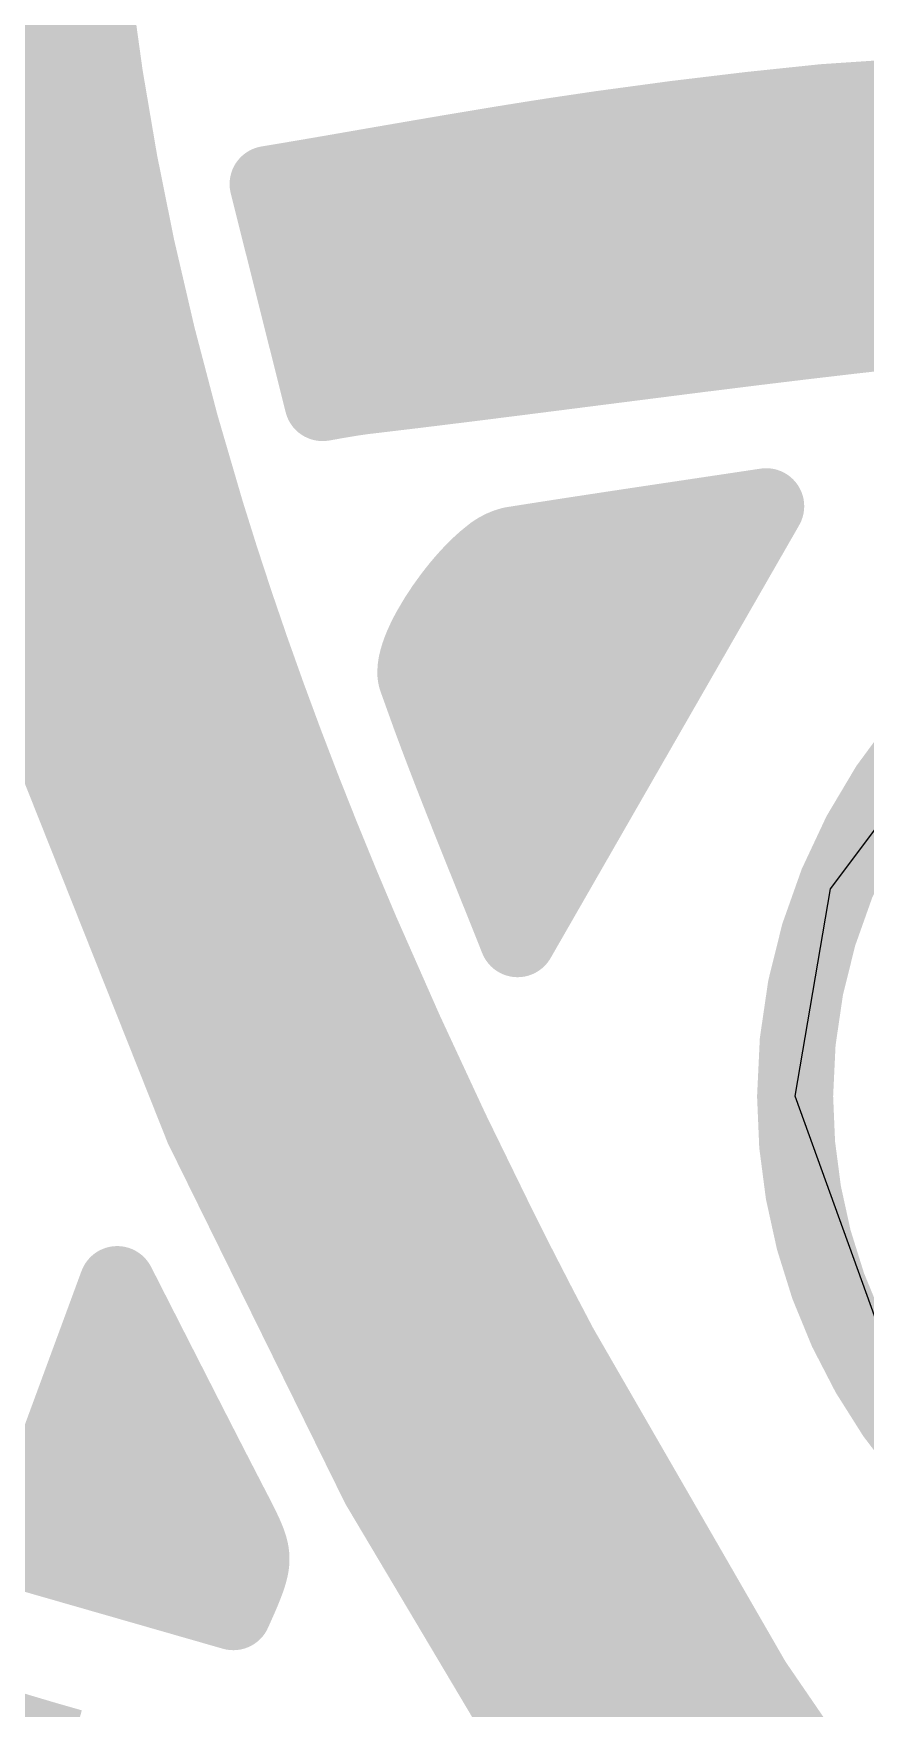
# Model space of a CAD drawing. Header units: inches. Extents: x 1.54 to 6.34, y 2.18 to 2.72.
# Drawn here: x 1.6007 to 1.6438, y 2.5396 to 2.6263 of the extents above; entities that cross this region are included whole.
import ezdxf

# ---------------------------------------------------------------- set-up
doc = ezdxf.new("R2010")
doc.units = ezdxf.units.IN
doc.header["$MEASUREMENT"] = 0
doc.layers.add('Top Overlay', color=2, linetype='Continuous')

msp = doc.modelspace()

# ---------------------------------------------------------------- hatches: boundary and pattern name
at = {"layer": 'Top Overlay'}
for points in [[(1.6615206, 2.6624233), (1.6528376, 2.6549102), (1.6358748, 2.6651062), (1.6213596, 2.6688763), (1.6099888, 2.6644282), (1.605431, 2.6563671), (1.6029496, 2.6407593), (1.6038239, 2.6285386), (1.617687, 2.5798386), (1.639, 2.539), (1.6619576, 2.5087513), (1.6545476, 2.4997163), (1.637, 2.523), (1.621, 2.548), (1.604, 2.58), (1.5936118, 2.6180533), (1.5915555, 2.6388293), (1.5927058, 2.6535724), (1.5969023, 2.6659666), (1.6061293, 2.6762525), (1.6249146, 2.6805163), (1.6381876, 2.6767487)], [(1.6141732, 2.6181102), (1.6157036, 2.6071423), (1.6486666, 2.6112263), (1.6729236, 2.6124609), (1.6840986, 2.6120793), (1.6975556, 2.6224813), (1.663, 2.624), (1.6301177, 2.6213294), (1.6133947, 2.6185634)], [(1.6377953, 2.6023622), (1.6259843, 2.5787402), (1.6220472, 2.5944882), (1.6220472, 2.5984252)], [(1.6102362, 2.5551181), (1.6102362, 2.5472441), (1.6023622, 2.5472441), (1.6023622, 2.5511811), (1.6062992, 2.5590551)]]:
    msp.add_hatch(color=2, dxfattribs=at).paths.add_polyline_path(points)

# ---------------------------------------------------------------- linework, layer by layer
for p, q in [((1.642, 2.582), (1.6506175, 2.5935564)), ((1.6401606, 2.5712743), (1.642, 2.582)), ((1.6468246, 2.5528173), (1.6401606, 2.5712743))]:
    msp.add_line(p, q, dxfattribs=at)
at = {"layer": 'Top Overlay', "const_width": 0.003937}
for points in [[(1.606093, 2.6151952, -0.0228400869783146), (1.6038239, 2.6285386)], [(1.6416609, 2.6227135, -0.0425312754462123), (1.6892736, 2.6232043)], [(1.6301177, 2.6213294, -0.0112307540956649), (1.641661, 2.6227136)], [(1.6096912, 2.6014742, -0.0210361247579152), (1.6060929, 2.6151951)], [(1.6291631, 2.5333919, -0.0792026273646482), (1.5957776, 2.6085443)], [(1.6162936, 2.6072473, -0.0043883245182212), (1.6157036, 2.6071423)], [(1.612004, 2.5944227, -0.0096127768979594), (1.6096913, 2.6014742)], [(1.6243415, 2.5991986, -0.1190223331458866), (1.6254846, 2.5998023)], [(1.6236909, 2.5986223, -0.0270036381345981), (1.6243415, 2.5991987)], [(1.6230284, 2.5979166, -0.0199089321429737), (1.6236911, 2.5986223)], [(1.6212726, 2.5954259, -0.0350422821028957), (1.6223842, 2.5971218)], [(1.6223842, 2.5971218, -0.0169931943077022), (1.6230284, 2.5979166)], [(1.6208663, 2.5946054, -0.0243236168946643), (1.6212726, 2.5954259)], [(1.6206001, 2.5938568, -0.0364517891956425), (1.6208662, 2.5946054)], [(1.6146673, 2.5872174, -0.0089462516341084), (1.612004, 2.5944226)], [(1.6205046, 2.5932203, -0.0640260775229624), (1.6206, 2.5938568)], [(1.620523, 2.5930126, -0.0451021351197783), (1.6205046, 2.5932203)], [(1.6205435, 2.5929229, -0.0225978531480621), (1.620523, 2.5930126)], [(1.6205516, 2.5928953, -0.0076603242749732), (1.6205435, 2.5929229)], [(1.6401605, 2.5712743, -0.2237103159740812), (1.6506175, 2.5935564)], [(1.617687, 2.5798386, -0.008257711369736), (1.6146672, 2.5872174)], [(1.6248205, 2.5644812, -0.0144508182177273), (1.617687, 2.5798386)], [(1.6468246, 2.5528173, -0.1754501904674433), (1.6401606, 2.5712743)], [(1.6279608, 2.5583716, -0.0061611468259893), (1.6248206, 2.5644813)], [(1.6619577, 2.5087513, -0.0581152165513748), (1.6279608, 2.5583716)], [(1.6115959, 2.5487869, -0.0049069097957938), (1.611685, 2.5485934)], [(1.611685, 2.5485934, -0.0064676173858701), (1.6117639, 2.5484114)], [(1.6117639, 2.5484115, -0.008252160827584), (1.6118324, 2.5482397)], [(1.6118324, 2.5482397, -0.0102348392840727), (1.6118906, 2.5480767)], [(1.6118906, 2.5480767, -0.0123505570611663), (1.6119383, 2.5479211)], [(1.6119383, 2.5479211, -0.0144817799692578), (1.6119756, 2.5477715)], [(1.6119755, 2.5477715, -0.0540083037273967), (1.6120236, 2.5473453)], [(1.6119883, 2.5469606, -0.0172519262519914), (1.6119436, 2.5467503)], [(1.6120149, 2.5471577, -0.0204971848614566), (1.6119884, 2.5469606)], [(1.6120237, 2.5473453, -0.0228711719941502), (1.612015, 2.5471577)], [(1.6116964, 2.5460012, -0.0055280509549972), (1.6115748, 2.5456993)], [(1.6117981, 2.5462744, -0.0077968785121534), (1.6116964, 2.5460012)], [(1.6118803, 2.5465229, -0.0105699690786355), (1.611798, 2.5462745)], [(1.6119437, 2.5467502, -0.0137936962758462), (1.6118804, 2.5465228)], [(1.602711, 2.5376089, -0.0072930378791714), (1.5985346, 2.5388491)]]:
    msp.add_lwpolyline(points, format="xyb", dxfattribs=at)
at = {"layer": 'Top Overlay', "const_width": 0.0019685}
for points in [[(1.6406767, 2.6227135, 1), (1.6426451, 2.6227135, 1)], [(1.6406768, 2.6227136, 1), (1.6426452, 2.6227136, 1)], [(1.6243907, 2.6206035, 1), (1.6263591, 2.6206035, 1)], [(1.6243907, 2.6206035, 1), (1.6263591, 2.6206035, 1)], [(1.6255749, 2.6207931, 1), (1.6275433, 2.6207931, 1)], [(1.6255749, 2.6207931, 1), (1.6275433, 2.6207931, 1)], [(1.6267587, 2.6209775, 1), (1.6287271, 2.6209775, 1)], [(1.6267587, 2.6209775, 1), (1.6287271, 2.6209775, 1)], [(1.6291334, 2.6213293, 1), (1.6311018, 2.6213293, 1)], [(1.6291335, 2.6213294, 1), (1.6311019, 2.6213294, 1)], [(1.6196112, 2.6198017, 1), (1.6215796, 2.6198017, 1)], [(1.6196112, 2.6198017, 1), (1.6215796, 2.6198017, 1)], [(1.6208164, 2.6200079, 1), (1.6227848, 2.6200079, 1)], [(1.6208164, 2.6200079, 1), (1.6227848, 2.6200079, 1)], [(1.6220134, 2.6202105, 1), (1.6239818, 2.6202105, 1)], [(1.6220134, 2.6202105, 1), (1.6239818, 2.6202105, 1)], [(1.6232042, 2.6204092, 1), (1.6251726, 2.6204092, 1)], [(1.6232042, 2.6204092, 1), (1.6251726, 2.6204092, 1)], [(1.6134763, 2.6187429, 1), (1.6154447, 2.6187429, 1)], [(1.6134763, 2.6187429, 1), (1.6154447, 2.6187429, 1)], [(1.6140072, 2.6188332, 1), (1.6159756, 2.6188332, 1)], [(1.6140072, 2.6188332, 1), (1.6159756, 2.6188332, 1)], [(1.6145369, 2.6189239, 1), (1.6165053, 2.6189239, 1)], [(1.6145369, 2.6189239, 1), (1.6165053, 2.6189239, 1)], [(1.6150654, 2.6190149, 1), (1.6170338, 2.6190149, 1)], [(1.6150654, 2.6190149, 1), (1.6170338, 2.6190149, 1)], [(1.6155927, 2.619106, 1), (1.6175611, 2.619106, 1)], [(1.6155927, 2.619106, 1), (1.6175611, 2.619106, 1)], [(1.6161189, 2.6191974, 1), (1.6180873, 2.6191974, 1)], [(1.6161189, 2.6191974, 1), (1.6180873, 2.6191974, 1)], [(1.6171684, 2.6193803, 1), (1.6191368, 2.6193803, 1)], [(1.6171684, 2.6193803, 1), (1.6191368, 2.6193803, 1)], [(1.6183959, 2.6195924, 1), (1.6203643, 2.6195924, 1)], [(1.6183959, 2.6195924, 1), (1.6203643, 2.6195924, 1)], [(1.6118754, 2.6184743, 1), (1.6138438, 2.6184743, 1)], [(1.6118754, 2.6184743, 1), (1.6138438, 2.6184743, 1)], [(1.6118754, 2.6184743, 1), (1.6138438, 2.6184743, 1)], [(1.6124105, 2.6185634, 1), (1.6143789, 2.6185634, 1)], [(1.6124105, 2.6185634, 1), (1.6143789, 2.6185634, 1)], [(1.6051087, 2.6151951, 1), (1.6070771, 2.6151951, 1)], [(1.6051088, 2.6151952, 1), (1.6070772, 2.6151952, 1)], [(1.6395392, 2.6103206, 1), (1.6415076, 2.6103206, 1)], [(1.6395392, 2.6103206, 1), (1.6415076, 2.6103206, 1)], [(1.6422488, 2.6106377, 1), (1.6442172, 2.6106377, 1)], [(1.6422488, 2.6106377, 1), (1.6442172, 2.6106377, 1)], [(1.6341465, 2.6096574, 1), (1.6361149, 2.6096574, 1)], [(1.6341465, 2.6096574, 1), (1.6361149, 2.6096574, 1)], [(1.6368376, 2.6099928, 1), (1.638806, 2.6099928, 1)], [(1.6368376, 2.6099928, 1), (1.638806, 2.6099928, 1)], [(1.6240901, 2.6083774, 1), (1.6260585, 2.6083774, 1)], [(1.6240901, 2.6083774, 1), (1.6260585, 2.6083774, 1)], [(1.6252767, 2.6085276, 1), (1.6272451, 2.6085276, 1)], [(1.6252767, 2.6085276, 1), (1.6272451, 2.6085276, 1)], [(1.6264589, 2.608678, 1), (1.6284273, 2.608678, 1)], [(1.6264589, 2.608678, 1), (1.6284273, 2.608678, 1)], [(1.6276355, 2.608828, 1), (1.6296039, 2.608828, 1)], [(1.6276355, 2.608828, 1), (1.6296039, 2.608828, 1)], [(1.6288054, 2.6089773, 1), (1.6307738, 2.6089773, 1)], [(1.6288054, 2.6089773, 1), (1.6307738, 2.6089773, 1)], [(1.6167853, 2.6074816, 1), (1.6187537, 2.6074816, 1)], [(1.6167853, 2.6074816, 1), (1.6187537, 2.6074816, 1)], [(1.6169424, 2.6075013, 1), (1.6189108, 2.6075013, 1)], [(1.6169424, 2.6075013, 1), (1.6189108, 2.6075013, 1)], [(1.6193225, 2.6077857, 1), (1.6212909, 2.6077857, 1)], [(1.6193225, 2.6077857, 1), (1.6212909, 2.6077857, 1)], [(1.6205152, 2.6079314, 1), (1.6224836, 2.6079314, 1)], [(1.6205152, 2.6079314, 1), (1.6224836, 2.6079314, 1)], [(1.6217082, 2.6080789, 1), (1.6236766, 2.6080789, 1)], [(1.6217082, 2.6080789, 1), (1.6236766, 2.6080789, 1)], [(1.6229002, 2.6082277, 1), (1.6248686, 2.6082277, 1)], [(1.6229002, 2.6082277, 1), (1.6248686, 2.6082277, 1)], [(1.6147194, 2.6071423, 1), (1.6166878, 2.6071423, 1)], [(1.6147194, 2.6071423, 1), (1.6166878, 2.6071423, 1)], [(1.6147194, 2.6071423, 1), (1.6166878, 2.6071423, 1)], [(1.6153094, 2.6072473, 1), (1.6172778, 2.6072473, 1)], [(1.6153094, 2.6072473, 1), (1.6172778, 2.6072473, 1)], [(1.6156555, 2.6073068, 1), (1.6176239, 2.6073068, 1)], [(1.6156555, 2.6073068, 1), (1.6176239, 2.6073068, 1)], [(1.6158233, 2.6073352, 1), (1.6177917, 2.6073352, 1)], [(1.6158233, 2.6073352, 1), (1.6177917, 2.6073352, 1)], [(1.6159882, 2.6073626, 1), (1.6179566, 2.6073626, 1)], [(1.6159882, 2.6073626, 1), (1.6179566, 2.6073626, 1)], [(1.6161507, 2.6073889, 1), (1.6181191, 2.6073889, 1)], [(1.6161507, 2.6073889, 1), (1.6181191, 2.6073889, 1)], [(1.6163111, 2.6074141, 1), (1.6182795, 2.6074141, 1)], [(1.6163111, 2.6074141, 1), (1.6182795, 2.6074141, 1)], [(1.6164701, 2.6074379, 1), (1.6184385, 2.6074379, 1)], [(1.6164701, 2.6074379, 1), (1.6184385, 2.6074379, 1)], [(1.616628, 2.6074605, 1), (1.6185964, 2.6074605, 1)], [(1.616628, 2.6074605, 1), (1.6185964, 2.6074605, 1)], [(1.608707, 2.6014742, 1), (1.6106754, 2.6014742, 1)], [(1.6087071, 2.6014742, 1), (1.6106755, 2.6014742, 1)], [(1.6376804, 2.6018023, 1), (1.6396488, 2.6018023, 1)], [(1.6376804, 2.6018023, 1), (1.6396488, 2.6018023, 1)], [(1.6293454, 2.6005524, 1), (1.6313138, 2.6005524, 1)], [(1.6293454, 2.6005524, 1), (1.6313138, 2.6005524, 1)], [(1.6303237, 2.6007003, 1), (1.6322921, 2.6007003, 1)], [(1.6303237, 2.6007003, 1), (1.6322921, 2.6007003, 1)], [(1.6313066, 2.6008481, 1), (1.633275, 2.6008481, 1)], [(1.6313066, 2.6008481, 1), (1.633275, 2.6008481, 1)], [(1.6322947, 2.6009962, 1), (1.6342631, 2.6009962, 1)], [(1.6322947, 2.6009962, 1), (1.6342631, 2.6009962, 1)], [(1.6342894, 2.6012943, 1), (1.6362578, 2.6012943, 1)], [(1.6342894, 2.6012943, 1), (1.6362578, 2.6012943, 1)], [(1.6342894, 2.6012943, 1), (1.6362578, 2.6012943, 1)], [(1.6245004, 2.5998023, 1), (1.6264688, 2.5998023, 1)], [(1.6245004, 2.5998023, 1), (1.6264688, 2.5998023, 1)], [(1.6254654, 2.5999547, 1), (1.6274338, 2.5999547, 1)], [(1.6254654, 2.5999547, 1), (1.6274338, 2.5999547, 1)], [(1.6264317, 2.6001057, 1), (1.6284001, 2.6001057, 1)], [(1.6264317, 2.6001057, 1), (1.6284001, 2.6001057, 1)], [(1.6274001, 2.6002554, 1), (1.6293685, 2.6002554, 1)], [(1.6274001, 2.6002554, 1), (1.6293685, 2.6002554, 1)], [(1.6283711, 2.6004042, 1), (1.6303395, 2.6004042, 1)], [(1.6283711, 2.6004042, 1), (1.6303395, 2.6004042, 1)], [(1.6233573, 2.5991987, 1), (1.6253257, 2.5991987, 1)], [(1.6233573, 2.5991986, 1), (1.6253257, 2.5991986, 1)], [(1.6227067, 2.5986223, 1), (1.6246751, 2.5986223, 1)], [(1.6227069, 2.5986223, 1), (1.6246753, 2.5986223, 1)], [(1.6214, 2.5971218, 1), (1.6233684, 2.5971218, 1)], [(1.6214, 2.5971218, 1), (1.6233684, 2.5971218, 1)], [(1.6220442, 2.5979166, 1), (1.6240126, 2.5979166, 1)], [(1.6220442, 2.5979166, 1), (1.6240126, 2.5979166, 1)], [(1.6202884, 2.5954259, 1), (1.6222568, 2.5954259, 1)], [(1.6202884, 2.5954259, 1), (1.6222568, 2.5954259, 1)], [(1.619882, 2.5946054, 1), (1.6218504, 2.5946054, 1)], [(1.6198821, 2.5946054, 1), (1.6218505, 2.5946054, 1)], [(1.6110198, 2.5944227, 1), (1.6129882, 2.5944227, 1)], [(1.6110198, 2.5944226, 1), (1.6129882, 2.5944226, 1)], [(1.6196158, 2.5938568, 1), (1.6215842, 2.5938568, 1)], [(1.6196159, 2.5938568, 1), (1.6215843, 2.5938568, 1)], [(1.6195204, 2.5932203, 1), (1.6214888, 2.5932203, 1)], [(1.6195204, 2.5932203, 1), (1.6214888, 2.5932203, 1)], [(1.6195388, 2.5930126, 1), (1.6215072, 2.5930126, 1)], [(1.6195388, 2.5930126, 1), (1.6215072, 2.5930126, 1)], [(1.6195593, 2.5929229, 1), (1.6215277, 2.5929229, 1)], [(1.6195593, 2.5929229, 1), (1.6215277, 2.5929229, 1)], [(1.6195674, 2.5928953, 1), (1.6215358, 2.5928953, 1)], [(1.6195674, 2.5928953, 1), (1.6215358, 2.5928953, 1)], [(1.6202845, 2.590901, 1), (1.6222529, 2.590901, 1)], [(1.6202845, 2.590901, 1), (1.6222529, 2.590901, 1)], [(1.6206548, 2.589907, 1), (1.6226232, 2.589907, 1)], [(1.6206548, 2.589907, 1), (1.6226232, 2.589907, 1)], [(1.6210323, 2.5889129, 1), (1.6230007, 2.5889129, 1)], [(1.6210323, 2.5889129, 1), (1.6230007, 2.5889129, 1)], [(1.6214168, 2.5879171, 1), (1.6233852, 2.5879171, 1)], [(1.6214168, 2.5879171, 1), (1.6233852, 2.5879171, 1)], [(1.613683, 2.5872174, 1), (1.6156514, 2.5872174, 1)], [(1.6136831, 2.5872174, 1), (1.6156515, 2.5872174, 1)], [(1.6218078, 2.5869179, 1), (1.6237762, 2.5869179, 1)], [(1.6218078, 2.5869179, 1), (1.6237762, 2.5869179, 1)], [(1.6222051, 2.5859139, 1), (1.6241735, 2.5859139, 1)], [(1.6222051, 2.5859139, 1), (1.6241735, 2.5859139, 1)], [(1.6226082, 2.5849034, 1), (1.6245766, 2.5849034, 1)], [(1.6226082, 2.5849034, 1), (1.6245766, 2.5849034, 1)], [(1.6230167, 2.5838847, 1), (1.6249851, 2.5838847, 1)], [(1.6230167, 2.5838847, 1), (1.6249851, 2.5838847, 1)], [(1.6234304, 2.5828563, 1), (1.6253988, 2.5828563, 1)], [(1.6234304, 2.5828563, 1), (1.6253988, 2.5828563, 1)], [(1.6237051, 2.5821731, 1), (1.6256735, 2.5821731, 1)], [(1.6237051, 2.5821731, 1), (1.6256735, 2.5821731, 1)], [(1.6238428, 2.5818302, 1), (1.6258112, 2.5818302, 1)], [(1.6238428, 2.5818302, 1), (1.6258112, 2.5818302, 1)], [(1.6239807, 2.5814865, 1), (1.6259491, 2.5814865, 1)], [(1.6239807, 2.5814865, 1), (1.6259491, 2.5814865, 1)], [(1.6241189, 2.5811418, 1), (1.6260873, 2.5811418, 1)], [(1.6241189, 2.5811418, 1), (1.6260873, 2.5811418, 1)], [(1.6167028, 2.5798386, 1), (1.6186712, 2.5798386, 1)], [(1.6167028, 2.5798386, 1), (1.6186712, 2.5798386, 1)], [(1.624396, 2.5804495, 1), (1.6263644, 2.5804495, 1)], [(1.624396, 2.5804495, 1), (1.6263644, 2.5804495, 1)], [(1.624674, 2.5797531, 1), (1.6266424, 2.5797531, 1)], [(1.624674, 2.5797531, 1), (1.6266424, 2.5797531, 1)], [(1.6248134, 2.5794033, 1), (1.6267818, 2.5794033, 1)], [(1.6248134, 2.5794033, 1), (1.6267818, 2.5794033, 1)], [(1.6248134, 2.5794033, 1), (1.6267818, 2.5794033, 1)], [(1.6391763, 2.5712743, 1), (1.6411447, 2.5712743, 1)], [(1.6391764, 2.5712743, 1), (1.6411448, 2.5712743, 1)], [(1.6238363, 2.5644812, 1), (1.6258047, 2.5644812, 1)], [(1.6238364, 2.5644813, 1), (1.6258048, 2.5644813, 1)], [(1.6040904, 2.5615563, 1), (1.6060588, 2.5615563, 1)], [(1.6040904, 2.5615563, 1), (1.6060588, 2.5615563, 1)], [(1.6057394, 2.5583173, 1), (1.6077078, 2.5583173, 1)], [(1.6057394, 2.5583173, 1), (1.6077078, 2.5583173, 1)], [(1.6057394, 2.5583173, 1), (1.6077078, 2.5583173, 1)], [(1.6269766, 2.5583716, 1), (1.628945, 2.5583716, 1)], [(1.6269766, 2.5583716, 1), (1.628945, 2.5583716, 1)], [(1.6061774, 2.5574583, 1), (1.6081458, 2.5574583, 1)], [(1.6061774, 2.5574583, 1), (1.6081458, 2.5574583, 1)], [(1.6066108, 2.556608, 1), (1.6085792, 2.556608, 1)], [(1.6066108, 2.556608, 1), (1.6085792, 2.556608, 1)], [(1.6070405, 2.5557655, 1), (1.6090089, 2.5557655, 1)], [(1.6070405, 2.5557655, 1), (1.6090089, 2.5557655, 1)], [(1.6074669, 2.5549299, 1), (1.6094353, 2.5549299, 1)], [(1.6074669, 2.5549299, 1), (1.6094353, 2.5549299, 1)], [(1.6078908, 2.5541003, 1), (1.6098592, 2.5541003, 1)], [(1.6078908, 2.5541003, 1), (1.6098592, 2.5541003, 1)], [(1.6083127, 2.5532757, 1), (1.6102811, 2.5532757, 1)], [(1.6083127, 2.5532757, 1), (1.6102811, 2.5532757, 1)], [(1.6087333, 2.5524552, 1), (1.6107017, 2.5524552, 1)], [(1.6087333, 2.5524552, 1), (1.6107017, 2.5524552, 1)], [(1.6091532, 2.551638, 1), (1.6111216, 2.551638, 1)], [(1.6091532, 2.551638, 1), (1.6111216, 2.551638, 1)], [(1.6099934, 2.5500093, 1), (1.6119618, 2.5500093, 1)], [(1.6099934, 2.5500093, 1), (1.6119618, 2.5500093, 1)], [(1.6099934, 2.5500093, 1), (1.6119618, 2.5500093, 1)], [(1.6099934, 2.5500093, 1), (1.6119618, 2.5500093, 1)], [(1.6099934, 2.5500093, 1), (1.6119618, 2.5500093, 1)], [(1.6100364, 2.5499313, 1), (1.6120048, 2.5499313, 1)], [(1.6100364, 2.5499313, 1), (1.6120048, 2.5499313, 1)], [(1.6100364, 2.5499313, 1), (1.6120048, 2.5499313, 1)], [(1.6100364, 2.5499273, 1), (1.6120048, 2.5499273, 1)], [(1.6100364, 2.5499273, 1), (1.6120048, 2.5499273, 1)], [(1.6100364, 2.5499273, 1), (1.6120048, 2.5499273, 1)], [(1.6100364, 2.5499273, 1), (1.6120048, 2.5499273, 1)], [(1.6100364, 2.5499273, 1), (1.6120048, 2.5499273, 1)], [(1.6100364, 2.5499273, 1), (1.6120048, 2.5499273, 1)], [(1.6100906, 2.5498248, 1), (1.612059, 2.5498248, 1)], [(1.6100906, 2.5498248, 1), (1.612059, 2.5498248, 1)], [(1.6100906, 2.549822, 1), (1.612059, 2.549822, 1)], [(1.6100906, 2.549822, 1), (1.612059, 2.549822, 1)], [(1.6101434, 2.5497214, 1), (1.6121118, 2.5497214, 1)], [(1.6101434, 2.5497214, 1), (1.6121118, 2.5497214, 1)], [(1.6101434, 2.5497197, 1), (1.6121118, 2.5497197, 1)], [(1.6101434, 2.5497197, 1), (1.6121118, 2.5497197, 1)], [(1.6101434, 2.5497197, 1), (1.6121118, 2.5497197, 1)], [(1.6101434, 2.5497197, 1), (1.6121118, 2.5497197, 1)], [(1.6101948, 2.549621, 1), (1.6121632, 2.549621, 1)], [(1.6101948, 2.549621, 1), (1.6121632, 2.549621, 1)], [(1.6101948, 2.5496202, 1), (1.6121632, 2.5496202, 1)], [(1.6101948, 2.5496202, 1), (1.6121632, 2.5496202, 1)], [(1.6101948, 2.5496202, 1), (1.6121632, 2.5496202, 1)], [(1.6101948, 2.5496202, 1), (1.6121632, 2.5496202, 1)], [(1.6102447, 2.5495234, 1), (1.6122131, 2.5495234, 1)], [(1.6102447, 2.5495234, 1), (1.6122131, 2.5495234, 1)], [(1.6102447, 2.5495234, 1), (1.6122131, 2.5495234, 1)], [(1.6102447, 2.5495234, 1), (1.6122131, 2.5495234, 1)], [(1.6102447, 2.5495234, 1), (1.6122131, 2.5495234, 1)], [(1.6102447, 2.5495234, 1), (1.6122131, 2.5495234, 1)], [(1.6102932, 2.5494292, 1), (1.6122616, 2.5494292, 1)], [(1.6102932, 2.5494292, 1), (1.6122616, 2.5494292, 1)], [(1.6102932, 2.5494292, 1), (1.6122616, 2.5494292, 1)], [(1.6102932, 2.5494292, 1), (1.6122616, 2.5494292, 1)], [(1.6102932, 2.5494285, 1), (1.6122616, 2.5494285, 1)], [(1.6102932, 2.5494285, 1), (1.6122616, 2.5494285, 1)], [(1.6103401, 2.5493375, 1), (1.6123085, 2.5493375, 1)], [(1.6103401, 2.5493375, 1), (1.6123085, 2.5493375, 1)], [(1.6103401, 2.5493375, 1), (1.6123085, 2.5493375, 1)], [(1.6103401, 2.5493375, 1), (1.6123085, 2.5493375, 1)], [(1.6103401, 2.5493364, 1), (1.6123085, 2.5493364, 1)], [(1.6103401, 2.5493364, 1), (1.6123085, 2.5493364, 1)], [(1.6103855, 2.5492482, 1), (1.6123539, 2.5492482, 1)], [(1.6103855, 2.5492482, 1), (1.6123539, 2.5492482, 1)], [(1.6103855, 2.5492482, 1), (1.6123539, 2.5492482, 1)], [(1.6103855, 2.5492482, 1), (1.6123539, 2.5492482, 1)], [(1.6103855, 2.5492469, 1), (1.6123539, 2.5492469, 1)], [(1.6103855, 2.5492469, 1), (1.6123539, 2.5492469, 1)], [(1.6104294, 2.5491611, 1), (1.6123978, 2.5491611, 1)], [(1.6104294, 2.5491611, 1), (1.6123978, 2.5491611, 1)], [(1.6104294, 2.5491611, 1), (1.6123978, 2.5491611, 1)], [(1.6104294, 2.5491611, 1), (1.6123978, 2.5491611, 1)], [(1.6104294, 2.54916, 1), (1.6123978, 2.54916, 1)], [(1.6104294, 2.54916, 1), (1.6123978, 2.54916, 1)], [(1.6104717, 2.5490762, 1), (1.6124401, 2.5490762, 1)], [(1.6104717, 2.5490762, 1), (1.6124401, 2.5490762, 1)], [(1.6105124, 2.5489933, 1), (1.6124808, 2.5489933, 1)], [(1.6105124, 2.5489933, 1), (1.6124808, 2.5489933, 1)], [(1.6105124, 2.5489933, 1), (1.6124808, 2.5489933, 1)], [(1.6105124, 2.5489933, 1), (1.6124808, 2.5489933, 1)], [(1.6106117, 2.5487869, 1), (1.6125801, 2.5487869, 1)], [(1.6106117, 2.5487869, 1), (1.6125801, 2.5487869, 1)], [(1.6107008, 2.5485934, 1), (1.6126692, 2.5485934, 1)], [(1.6107008, 2.5485934, 1), (1.6126692, 2.5485934, 1)], [(1.5990084, 2.5477703, 1), (1.6009768, 2.5477703, 1)], [(1.5990084, 2.5477703, 1), (1.6009768, 2.5477703, 1)], [(1.6107797, 2.5484115, 1), (1.6127481, 2.5484115, 1)], [(1.6107797, 2.5484114, 1), (1.6127481, 2.5484114, 1)], [(1.6108482, 2.5482397, 1), (1.6128166, 2.5482397, 1)], [(1.6108482, 2.5482397, 1), (1.6128166, 2.5482397, 1)], [(1.6109064, 2.5480767, 1), (1.6128748, 2.5480767, 1)], [(1.6109064, 2.5480767, 1), (1.6128748, 2.5480767, 1)], [(1.6109541, 2.5479211, 1), (1.6129225, 2.5479211, 1)], [(1.6109541, 2.5479211, 1), (1.6129225, 2.5479211, 1)], [(1.6109913, 2.5477715, 1), (1.6129597, 2.5477715, 1)], [(1.6109914, 2.5477715, 1), (1.6129598, 2.5477715, 1)], [(1.6110041, 2.5469606, 1), (1.6129725, 2.5469606, 1)], [(1.6110042, 2.5469606, 1), (1.6129726, 2.5469606, 1)], [(1.6110307, 2.5471577, 1), (1.6129991, 2.5471577, 1)], [(1.6110308, 2.5471577, 1), (1.6129992, 2.5471577, 1)], [(1.6110394, 2.5473453, 1), (1.6130078, 2.5473453, 1)], [(1.6110395, 2.5473453, 1), (1.6130079, 2.5473453, 1)], [(1.6107122, 2.5460012, 1), (1.6126806, 2.5460012, 1)], [(1.6107122, 2.5460012, 1), (1.6126806, 2.5460012, 1)], [(1.6108138, 2.5462745, 1), (1.6127822, 2.5462745, 1)], [(1.6108139, 2.5462744, 1), (1.6127823, 2.5462744, 1)], [(1.6108961, 2.5465229, 1), (1.6128645, 2.5465229, 1)], [(1.6108962, 2.5465228, 1), (1.6128646, 2.5465228, 1)], [(1.6109594, 2.5467503, 1), (1.6129278, 2.5467503, 1)], [(1.6109595, 2.5467502, 1), (1.6129279, 2.5467502, 1)], [(1.6104487, 2.5453649, 1), (1.6124171, 2.5453649, 1)], [(1.6104487, 2.5453649, 1), (1.6124171, 2.5453649, 1)], [(1.6105906, 2.5456993, 1), (1.612559, 2.5456993, 1)], [(1.6105906, 2.5456993, 1), (1.612559, 2.5456993, 1)], [(1.6101024, 2.5445833, 1), (1.6120708, 2.5445833, 1)], [(1.6101024, 2.5445833, 1), (1.6120708, 2.5445833, 1)], [(1.6101024, 2.5445833, 1), (1.6120708, 2.5445833, 1)]]:
    msp.add_lwpolyline(points, format="xyb", close=True, dxfattribs=at)
at = {"layer": 'Top Overlay', "const_width": 0.003937}
for points in [[(1.6241884, 2.6204092), (1.6253749, 2.6206035)], [(1.6253749, 2.6206035), (1.6265591, 2.6207931)], [(1.6265591, 2.6207931), (1.6277429, 2.6209775)], [(1.6277429, 2.6209775), (1.6301176, 2.6213293)], [(1.6193801, 2.6195924), (1.6205954, 2.6198017)], [(1.6205954, 2.6198017), (1.6218006, 2.6200079)], [(1.6218006, 2.6200079), (1.6229976, 2.6202105)], [(1.6229976, 2.6202105), (1.6241884, 2.6204092)], [(1.6133947, 2.6185634), (1.6144605, 2.6187429)], [(1.6144605, 2.6187429), (1.6149914, 2.6188332)], [(1.6149914, 2.6188332), (1.6155211, 2.6189239)], [(1.6155211, 2.6189239), (1.6160496, 2.6190149)], [(1.6160496, 2.6190149), (1.6165769, 2.619106)], [(1.6165769, 2.619106), (1.6171031, 2.6191974)], [(1.6171031, 2.6191974), (1.6181526, 2.6193803)], [(1.6181526, 2.6193803), (1.6193801, 2.6195924)], [(1.6128596, 2.6184743), (1.6133947, 2.6185634)], [(1.6128596, 2.6184743), (1.6157036, 2.6071423)], [(1.6128596, 2.6184743), (1.6157036, 2.6071423)], [(1.643233, 2.6106377), (1.6459482, 2.6109407)], [(1.6378218, 2.6099928), (1.6405234, 2.6103206)], [(1.6405234, 2.6103206), (1.643233, 2.6106377)], [(1.6297896, 2.6089773), (1.6351307, 2.6096574)], [(1.6351307, 2.6096574), (1.6378218, 2.6099928)], [(1.6238844, 2.6082277), (1.6250743, 2.6083774)], [(1.6250743, 2.6083774), (1.6262609, 2.6085276)], [(1.6262609, 2.6085276), (1.6274431, 2.608678)], [(1.6274431, 2.608678), (1.6286197, 2.608828)], [(1.6286197, 2.608828), (1.6297896, 2.6089773)], [(1.6176122, 2.6074605), (1.6177695, 2.6074816)], [(1.6177695, 2.6074816), (1.6179266, 2.6075013)], [(1.6179266, 2.6075013), (1.6203067, 2.6077857)], [(1.6203067, 2.6077857), (1.6214994, 2.6079314)], [(1.6214994, 2.6079314), (1.6226924, 2.6080789)], [(1.6226924, 2.6080789), (1.6238844, 2.6082277)], [(1.6162936, 2.6072473), (1.6166397, 2.6073068)], [(1.6166397, 2.6073068), (1.6168075, 2.6073352)], [(1.6168075, 2.6073352), (1.6169724, 2.6073626)], [(1.6169724, 2.6073626), (1.6171349, 2.6073889)], [(1.6171349, 2.6073889), (1.6172953, 2.6074141)], [(1.6172953, 2.6074141), (1.6174543, 2.6074379)], [(1.6174543, 2.6074379), (1.6176122, 2.6074605)], [(1.6257976, 2.5794033), (1.6386646, 2.6018023)], [(1.6352736, 2.6012943), (1.6386646, 2.6018023)], [(1.6257976, 2.5794033), (1.6352736, 2.6012943)], [(1.6293553, 2.6004042), (1.6303296, 2.6005524)], [(1.6303296, 2.6005524), (1.6313079, 2.6007003)], [(1.6313079, 2.6007003), (1.6322908, 2.6008481)], [(1.6322908, 2.6008481), (1.6332789, 2.6009962)], [(1.6332789, 2.6009962), (1.6352736, 2.6012943)], [(1.6254846, 2.5998023), (1.6264496, 2.5999547)], [(1.6264496, 2.5999547), (1.6274159, 2.6001057)], [(1.6274159, 2.6001057), (1.6283843, 2.6002554)], [(1.6283843, 2.6002554), (1.6293553, 2.6004042)], [(1.6205516, 2.5928953), (1.6212687, 2.590901)], [(1.6212687, 2.590901), (1.621639, 2.589907)], [(1.621639, 2.589907), (1.6220165, 2.5889129)], [(1.6220165, 2.5889129), (1.622401, 2.5879171)], [(1.622401, 2.5879171), (1.622792, 2.5869179)], [(1.622792, 2.5869179), (1.6231893, 2.5859139)], [(1.6231893, 2.5859139), (1.6235924, 2.5849034)], [(1.6235924, 2.5849034), (1.6240009, 2.5838847)], [(1.6240009, 2.5838847), (1.6244146, 2.5828563)], [(1.6244146, 2.5828563), (1.6246893, 2.5821731)], [(1.6246893, 2.5821731), (1.624827, 2.5818302)], [(1.624827, 2.5818302), (1.6249649, 2.5814865)], [(1.6249649, 2.5814865), (1.6251031, 2.5811418)], [(1.6251031, 2.5811418), (1.6253802, 2.5804495)], [(1.6253802, 2.5804495), (1.6256582, 2.5797531)], [(1.6256582, 2.5797531), (1.6257976, 2.5794033)], [(1.5999926, 2.5477703), (1.6050746, 2.5615563)], [(1.6050746, 2.5615563), (1.6067236, 2.5583173)], [(1.6067236, 2.5583173), (1.6071616, 2.5574583)], [(1.6067236, 2.5583173), (1.6110866, 2.5445833)], [(1.6071616, 2.5574583), (1.607595, 2.556608)], [(1.607595, 2.556608), (1.6080247, 2.5557655)], [(1.6080247, 2.5557655), (1.6084511, 2.5549299)], [(1.6084511, 2.5549299), (1.608875, 2.5541003)], [(1.608875, 2.5541003), (1.6092969, 2.5532757)], [(1.6092969, 2.5532757), (1.6097175, 2.5524552)], [(1.6097175, 2.5524552), (1.6101374, 2.551638)], [(1.6101374, 2.551638), (1.6109776, 2.5500093)], [(1.6109776, 2.5500093), (1.6110206, 2.5499273)], [(1.6109776, 2.5500093), (1.6110206, 2.5499273)], [(1.6109776, 2.5500093), (1.6110206, 2.5499313)], [(1.6109776, 2.5500093), (1.6110206, 2.5499273)], [(1.6110206, 2.5499313), (1.6110748, 2.5498248)], [(1.6110206, 2.5499273), (1.6110206, 2.5499313)], [(1.6110206, 2.5499273), (1.6110748, 2.549822)], [(1.6110206, 2.5499273), (1.6111276, 2.5497197)], [(1.6110748, 2.5498248), (1.6111276, 2.5497214)], [(1.6110748, 2.549822), (1.6111276, 2.5497197)], [(1.6111276, 2.5497214), (1.611179, 2.549621)], [(1.6111276, 2.5497197), (1.611179, 2.5496202)], [(1.6111276, 2.5497197), (1.611179, 2.5496202)], [(1.611179, 2.549621), (1.6112289, 2.5495234)], [(1.611179, 2.5496202), (1.6112289, 2.5495234)], [(1.611179, 2.5496202), (1.6112289, 2.5495234)], [(1.6112289, 2.5495234), (1.6112774, 2.5494292)], [(1.6112289, 2.5495234), (1.6112774, 2.5494285)], [(1.6112289, 2.5495234), (1.6112774, 2.5494292)], [(1.6112774, 2.5494292), (1.6113243, 2.5493375)], [(1.6112774, 2.5494292), (1.6113243, 2.5493375)], [(1.6112774, 2.5494285), (1.6113243, 2.5493364)], [(1.6113243, 2.5493375), (1.6113697, 2.5492482)], [(1.6113243, 2.5493375), (1.6113697, 2.5492482)], [(1.6113243, 2.5493364), (1.6113697, 2.5492469)], [(1.6113697, 2.5492482), (1.6114136, 2.5491611)], [(1.6113697, 2.5492482), (1.6114136, 2.5491611)], [(1.6113697, 2.5492469), (1.6114136, 2.54916)], [(1.6114136, 2.5491611), (1.6114966, 2.5489933)], [(1.6114136, 2.5491611), (1.6114559, 2.5490762)], [(1.6114136, 2.54916), (1.6114966, 2.5489933)], [(1.6114559, 2.5490762), (1.6114966, 2.5489933)], [(1.6114966, 2.5489933), (1.6115959, 2.5487869)], [(1.5999926, 2.5477703), (1.6110866, 2.5445833)], [(1.6110866, 2.5445833), (1.6114329, 2.5453649)], [(1.6114329, 2.5453649), (1.6115748, 2.5456993)]]:
    msp.add_lwpolyline(points, dxfattribs=at)

doc.saveas('drawing.dxf')
